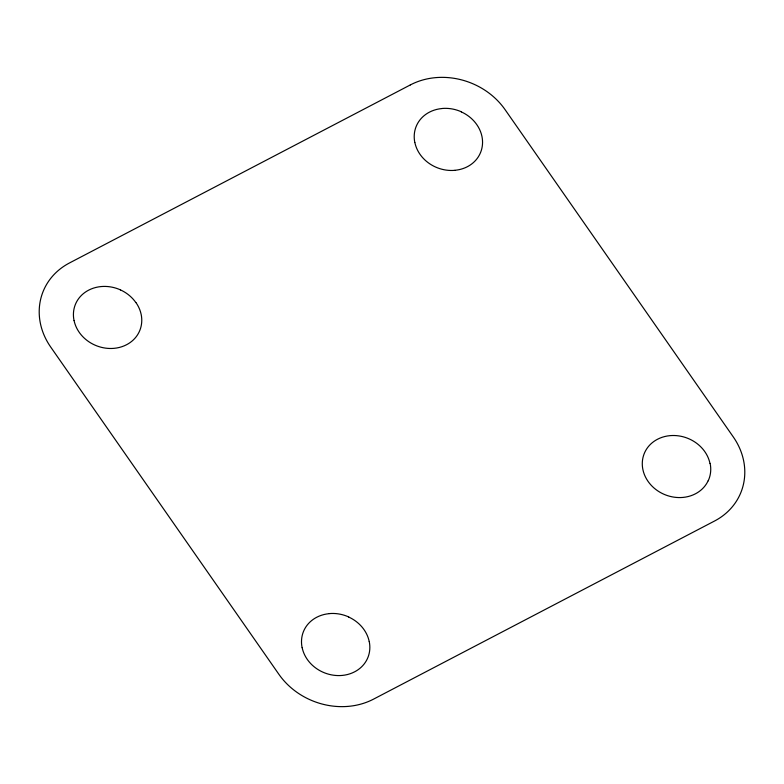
<?xml version="1.0" encoding="UTF-8"?>
<svg xmlns="http://www.w3.org/2000/svg" width="784" height="784" viewBox="0 0 784 784"><rect width="100%" height="100%" fill="white"/><g stroke="black" fill="none" stroke-linecap="round" stroke-linejoin="round"><path stroke-width="1.18" d="M710.137 463.413A34.839 30.498 21.7 0 1 708.207 480.788M708.099 480.847A34.584 30.272 21.7 0 1 695.467 493.793A34.594 30.292 21.7 0 1 682.913 497.428A34.839 30.498 21.7 0 1 663.529 494.077A34.574 30.262 21.7 0 1 648.054 481.376A34.574 30.262 21.7 0 1 642.89 469.596A34.839 30.498 21.7 0 1 644.82 452.231A34.594 30.292 21.7 0 1 657.453 439.285A34.584 30.272 21.7 0 1 669.997 435.649A34.819 30.488 21.7 0 1 689.381 439.001A34.584 30.272 21.7 0 1 709.961 463.393M302.163 647.692A34.574 30.262 21.7 0 0 322.743 672.094A34.839 30.498 21.7 0 0 342.128 675.436A34.594 30.292 21.7 0 0 354.672 671.8A34.584 30.272 21.7 0 0 367.314 658.854A34.819 30.488 21.7 0 0 369.235 641.488M348.596 616.998A34.584 30.272 21.7 0 1 369.176 641.39M302.105 647.604A34.839 30.498 21.7 0 1 304.035 630.238A34.594 30.292 21.7 0 1 316.667 617.292A34.584 30.272 21.7 0 1 329.211 613.656M329.329 613.598A34.839 30.498 21.7 0 1 348.713 616.949M414.873 142.58A34.584 30.282 21.7 0 0 435.453 166.982A34.849 30.507 21.7 0 0 454.838 170.334M454.936 170.285A34.574 30.262 21.7 0 0 480.024 153.752A34.839 30.498 21.7 0 0 481.944 136.377A34.594 30.292 21.7 0 0 476.78 124.607A34.574 30.272 21.7 0 0 461.306 111.896M414.814 142.502A34.849 30.507 21.7 0 1 416.745 125.136A34.594 30.282 21.7 0 1 429.377 112.181A34.574 30.272 21.7 0 1 441.921 108.545M442.058 108.486A34.849 30.507 21.7 0 1 461.443 111.838M74.078 320.587A34.584 30.282 21.7 0 0 94.668 344.989A34.849 30.507 21.7 0 0 114.052 348.341A34.584 30.282 21.7 0 0 126.606 344.705A34.574 30.262 21.7 0 0 139.238 331.759A34.839 30.498 21.7 0 0 141.159 314.384A34.594 30.292 21.7 0 0 135.995 302.614M120.393 289.874A34.574 30.272 21.7 0 1 135.857 302.575M120.52 289.904A34.839 30.498 21.7 0 0 101.136 286.562A34.574 30.272 21.7 0 0 88.592 290.188A34.594 30.282 21.7 0 0 75.95 303.134A34.849 30.507 21.7 0 0 74.029 320.509M410.346 84.917L69.541 262.934A69.178 60.564 21.7 0 0 44.276 288.835A69.668 60.995 21.7 0 0 40.425 323.567A69.159 60.544 21.7 0 0 50.754 347.116L278.839 674.23A69.168 60.554 21.7 0 0 309.788 699.651A69.668 60.995 21.7 0 0 348.557 706.345A69.168 60.554 21.7 0 0 373.654 699.083L714.459 521.066A69.168 60.554 21.7 0 0 739.724 495.165A69.668 60.995 21.7 0 0 743.575 460.433A69.168 60.554 21.7 0 0 733.246 436.874L505.161 109.77A69.159 60.544 21.7 0 0 474.212 84.349A69.668 60.995 21.7 0 0 435.443 77.655A69.178 60.564 21.7 0 0 410.346 84.917"/></g></svg>
